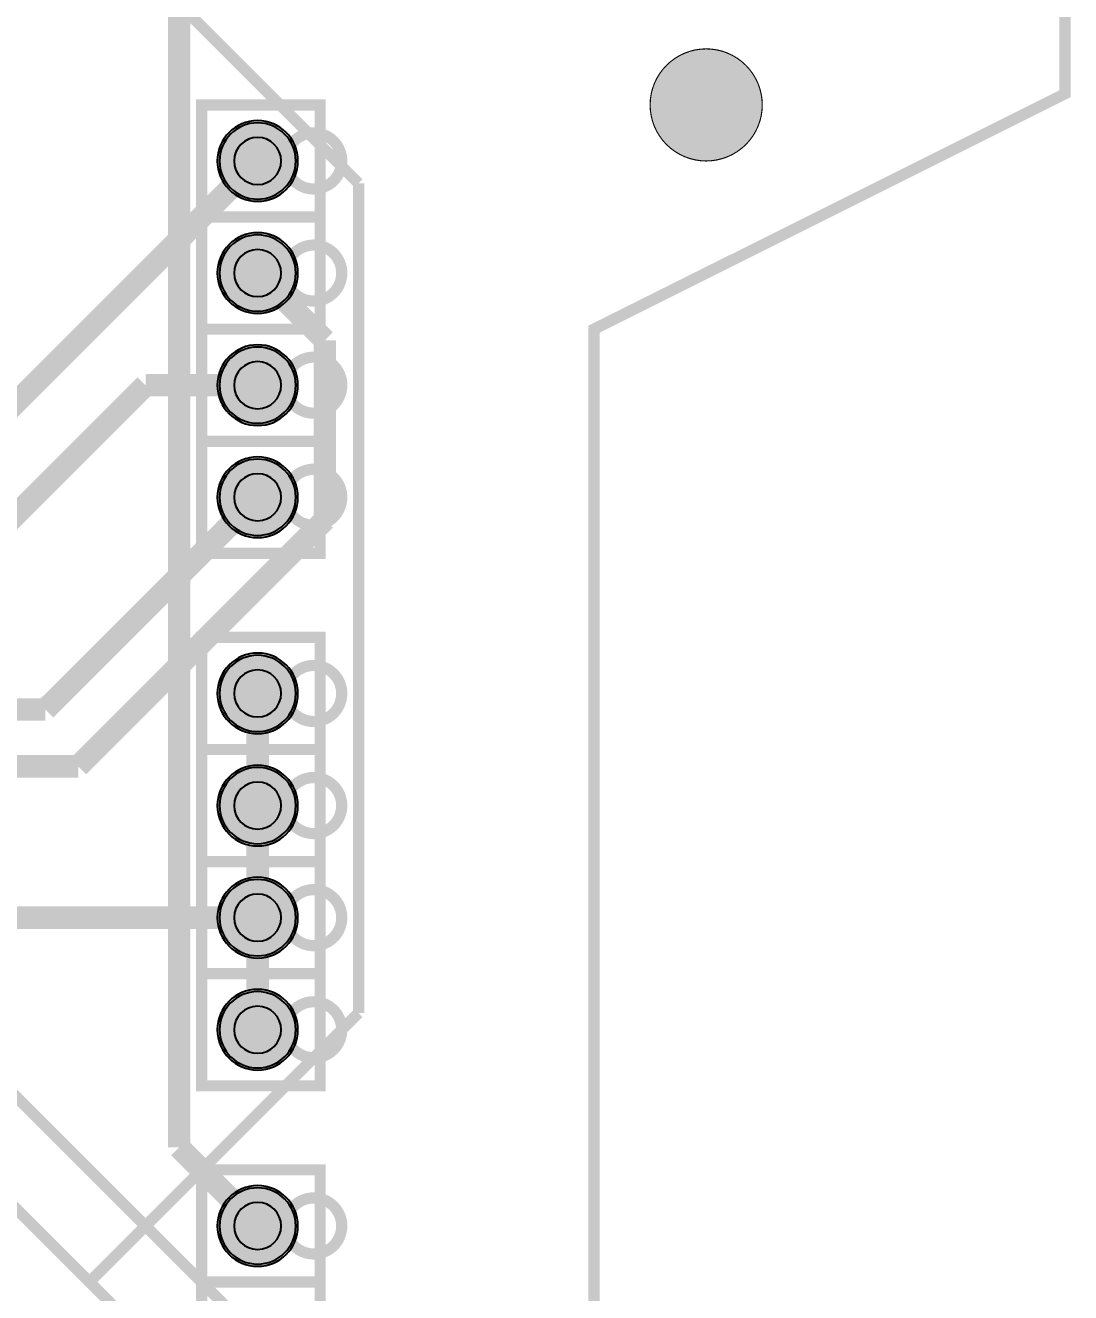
# Model space of a CAD drawing. Header units: millimetres. Extents: x -59 to 46, y -149 to -20.
# Drawn here: x 22.68 to 46.36, y -105.65 to -76.94 of the extents above; entities that cross this region are included whole.
import ezdxf

# ---------------------------------------------------------------- set-up
doc = ezdxf.new("R2010")
doc.units = ezdxf.units.MM
doc.header["$MEASUREMENT"] = 0
for name, color, linetype, true_color in [('Board-Outline-Layer', 7, 'Continuous', 0xff00ff), ('Bottom-Layer', 7, 'Continuous', 0x0000ff), ('Bottom-Paste-Mask-Layer', 7, 'Continuous', 0x800000), ('Bottom-Solder-Mask-Layer', 7, 'Continuous', 0xaa00ff), ('Hole-Layer', 7, 'Continuous', 0x222222), ('Multi-Layer', 7, 'Continuous', 0xc0c0c0), ('Top-Layer', 7, 'Continuous', 0xff0000), ('Top-Paste-Mask-Layer', 7, 'Continuous', 0x808080), ('Top-Silkscreen-Layer', 7, 'Continuous', 0xffcc00), ('Top-Solder-Mask-Layer', 7, 'Continuous', 0x800080)]:
    doc.layers.add(name, color=color, linetype=linetype, true_color=true_color)

msp = doc.modelspace()

# ---------------------------------------------------------------- hatches: boundary and pattern name
at = {"layer": 'Bottom-Layer'}
for points in [[(27.076, -80.01, 1), (28.804, -80.01, 1)], [(27.076, -82.55, 1), (28.804, -82.55, 1)], [(27.076, -85.09, 1), (28.804, -85.09, 1)], [(27.076, -87.63, 1), (28.804, -87.63, 1)], [(27.076, -92.075, 1), (28.804, -92.075, 1)], [(27.076, -94.615, 1), (28.804, -94.615, 1)], [(27.076, -97.155, 1), (28.804, -97.155, 1)], [(27.076, -99.695, 1), (28.804, -99.695, 1)], [(27.076, -104.14, 1), (28.804, -104.14, 1)]]:
    msp.add_hatch(color=256, dxfattribs=at).paths.add_polyline_path(points)
at = {"layer": 'Bottom-Paste-Mask-Layer'}
for points in [[(27.076, -80.01, 1), (28.804, -80.01, 1)], [(27.076, -82.55, 1), (28.804, -82.55, 1)], [(27.076, -85.09, 1), (28.804, -85.09, 1)], [(27.076, -87.63, 1), (28.804, -87.63, 1)], [(27.076, -92.075, 1), (28.804, -92.075, 1)], [(27.076, -94.615, 1), (28.804, -94.615, 1)], [(27.076, -97.155, 1), (28.804, -97.155, 1)], [(27.076, -99.695, 1), (28.804, -99.695, 1)], [(27.076, -104.14, 1), (28.804, -104.14, 1)]]:
    msp.add_hatch(color=256, dxfattribs=at).paths.add_polyline_path(points)
at = {"layer": 'Bottom-Solder-Mask-Layer'}
for points in [[(27.026, -80.01, 1), (28.854, -80.01, 1)], [(27.026, -82.55, 1), (28.854, -82.55, 1)], [(27.026, -85.09, 1), (28.854, -85.09, 1)], [(27.026, -87.63, 1), (28.854, -87.63, 1)], [(27.026, -92.075, 1), (28.854, -92.075, 1)], [(27.026, -94.615, 1), (28.854, -94.615, 1)], [(27.026, -97.155, 1), (28.854, -97.155, 1)], [(27.026, -99.695, 1), (28.854, -99.695, 1)], [(27.026, -104.14, 1), (28.854, -104.14, 1)]]:
    msp.add_hatch(color=256, dxfattribs=at).paths.add_polyline_path(points)
at = {"layer": 'Hole-Layer'}
for points in [[(27.407, -80.01, 1), (28.473, -80.01, 1)], [(27.407, -82.55, 1), (28.473, -82.55, 1)], [(27.407, -85.09, 1), (28.473, -85.09, 1)], [(27.407, -87.63, 1), (28.473, -87.63, 1)], [(27.407, -92.075, 1), (28.473, -92.075, 1)], [(27.407, -94.615, 1), (28.473, -94.615, 1)], [(27.407, -97.155, 1), (28.473, -97.155, 1)], [(27.407, -99.695, 1), (28.473, -99.695, 1)], [(27.407, -104.14, 1), (28.473, -104.14, 1)]]:
    msp.add_hatch(color=256, dxfattribs=at).paths.add_polyline_path(points)
at = {"layer": 'Multi-Layer'}
for points in [[(36.83, -78.74, 1), (39.37, -78.74, 1)], [(27.076, -80.01, 1), (28.804, -80.01, 1)], [(27.076, -80.01, 1), (28.804, -80.01, 1)], [(27.076, -80.01, 1), (28.804, -80.01, 1)], [(27.076, -82.55, 1), (28.804, -82.55, 1)], [(27.076, -82.55, 1), (28.804, -82.55, 1)], [(27.076, -82.55, 1), (28.804, -82.55, 1)], [(27.076, -85.09, 1), (28.804, -85.09, 1)], [(27.076, -85.09, 1), (28.804, -85.09, 1)], [(27.076, -85.09, 1), (28.804, -85.09, 1)], [(27.076, -87.63, 1), (28.804, -87.63, 1)], [(27.076, -87.63, 1), (28.804, -87.63, 1)], [(27.076, -87.63, 1), (28.804, -87.63, 1)], [(27.076, -92.075, 1), (28.804, -92.075, 1)], [(27.076, -92.075, 1), (28.804, -92.075, 1)], [(27.076, -92.075, 1), (28.804, -92.075, 1)], [(27.076, -94.615, 1), (28.804, -94.615, 1)], [(27.076, -94.615, 1), (28.804, -94.615, 1)], [(27.076, -94.615, 1), (28.804, -94.615, 1)], [(27.076, -97.155, 1), (28.804, -97.155, 1)], [(27.076, -97.155, 1), (28.804, -97.155, 1)], [(27.076, -97.155, 1), (28.804, -97.155, 1)], [(27.076, -99.695, 1), (28.804, -99.695, 1)], [(27.076, -99.695, 1), (28.804, -99.695, 1)], [(27.076, -99.695, 1), (28.804, -99.695, 1)], [(27.076, -104.14, 1), (28.804, -104.14, 1)], [(27.076, -104.14, 1), (28.804, -104.14, 1)], [(27.076, -104.14, 1), (28.804, -104.14, 1)]]:
    msp.add_hatch(color=256, dxfattribs=at).paths.add_polyline_path(points)
at = {"layer": 'Top-Layer'}
for points in [[(27.076, -80.01, 1), (28.804, -80.01, 1)], [(27.076, -82.55, 1), (28.804, -82.55, 1)], [(27.076, -85.09, 1), (28.804, -85.09, 1)], [(27.076, -87.63, 1), (28.804, -87.63, 1)], [(27.076, -92.075, 1), (28.804, -92.075, 1)], [(27.076, -94.615, 1), (28.804, -94.615, 1)], [(27.076, -97.155, 1), (28.804, -97.155, 1)], [(27.076, -99.695, 1), (28.804, -99.695, 1)], [(27.076, -104.14, 1), (28.804, -104.14, 1)]]:
    msp.add_hatch(color=256, dxfattribs=at).paths.add_polyline_path(points)
at = {"layer": 'Top-Paste-Mask-Layer'}
for points in [[(27.076, -80.01, 1), (28.804, -80.01, 1)], [(27.076, -82.55, 1), (28.804, -82.55, 1)], [(27.076, -85.09, 1), (28.804, -85.09, 1)], [(27.076, -87.63, 1), (28.804, -87.63, 1)], [(27.076, -92.075, 1), (28.804, -92.075, 1)], [(27.076, -94.615, 1), (28.804, -94.615, 1)], [(27.076, -97.155, 1), (28.804, -97.155, 1)], [(27.076, -99.695, 1), (28.804, -99.695, 1)], [(27.076, -104.14, 1), (28.804, -104.14, 1)]]:
    msp.add_hatch(color=256, dxfattribs=at).paths.add_polyline_path(points)
at = {"layer": 'Top-Solder-Mask-Layer'}
for points in [[(27.026, -80.01, 1), (28.854, -80.01, 1)], [(27.026, -82.55, 1), (28.854, -82.55, 1)], [(27.026, -85.09, 1), (28.854, -85.09, 1)], [(27.026, -87.63, 1), (28.854, -87.63, 1)], [(27.026, -92.075, 1), (28.854, -92.075, 1)], [(27.026, -94.615, 1), (28.854, -94.615, 1)], [(27.026, -97.155, 1), (28.854, -97.155, 1)], [(27.026, -99.695, 1), (28.854, -99.695, 1)], [(27.026, -104.14, 1), (28.854, -104.14, 1)]]:
    msp.add_hatch(color=256, dxfattribs=at).paths.add_polyline_path(points)

# ---------------------------------------------------------------- linework, layer by layer
at = {"layer": 'Board-Outline-Layer', "const_width": 0.254}
msp.add_lwpolyline([(35.56, -83.82), (35.56, -109.22), (33.02, -111.76), (-55.88, -111.76), (-58.42, -109.22), (-58.42, -25.4), (-53.34, -20.32), (38.1, -20.32), (46.228, -28.448), (46.228, -78.486)], close=True, dxfattribs=at)
at = {"layer": 'Bottom-Layer'}
for points, const_width in [([(26.162, -76.454), (26.162, -102.362)], 0.508), ([(27.94, -106.68), (6.35, -85.09)], 0.254), ([(27.94, -94.615), (27.94, -92.075)], 0.508), ([(27.94, -97.155), (27.94, -94.615)], 0.508), ([(27.94, -97.155), (27.94, -99.695)], 0.508), ([(26.162, -102.362), (27.94, -104.14)], 0.508)]:
    msp.add_lwpolyline(points, dxfattribs=dict(at, const_width=const_width))
for points in [[(27.076, -80.01, 1), (28.804, -80.01, 1)], [(27.076, -82.55, 1), (28.804, -82.55, 1)], [(27.076, -85.09, 1), (28.804, -85.09, 1)], [(27.076, -87.63, 1), (28.804, -87.63, 1)], [(27.076, -92.075, 1), (28.804, -92.075, 1)], [(27.076, -94.615, 1), (28.804, -94.615, 1)], [(27.076, -97.155, 1), (28.804, -97.155, 1)], [(27.076, -99.695, 1), (28.804, -99.695, 1)], [(27.076, -104.14, 1), (28.804, -104.14, 1)]]:
    msp.add_lwpolyline(points, format="xyb", close=True, dxfattribs=at)
at = {"layer": 'Bottom-Paste-Mask-Layer'}
for points in [[(27.076, -80.01, 1), (28.804, -80.01, 1)], [(27.076, -82.55, 1), (28.804, -82.55, 1)], [(27.076, -85.09, 1), (28.804, -85.09, 1)], [(27.076, -87.63, 1), (28.804, -87.63, 1)], [(27.076, -92.075, 1), (28.804, -92.075, 1)], [(27.076, -94.615, 1), (28.804, -94.615, 1)], [(27.076, -97.155, 1), (28.804, -97.155, 1)], [(27.076, -99.695, 1), (28.804, -99.695, 1)], [(27.076, -104.14, 1), (28.804, -104.14, 1)]]:
    msp.add_lwpolyline(points, format="xyb", close=True, dxfattribs=at)
at = {"layer": 'Bottom-Solder-Mask-Layer'}
for points in [[(27.026, -80.01, 1), (28.854, -80.01), (28.854, -80.01, 1), (27.026, -80.01)], [(27.026, -82.55, 1), (28.854, -82.55), (28.854, -82.55, 1), (27.026, -82.55)], [(27.026, -85.09, 1), (28.854, -85.09), (28.854, -85.09, 1), (27.026, -85.09)], [(27.026, -87.63, 1), (28.854, -87.63), (28.854, -87.63, 1), (27.026, -87.63)], [(27.026, -92.075, 1), (28.854, -92.075), (28.854, -92.075, 1), (27.026, -92.075)], [(27.026, -94.615, 1), (28.854, -94.615), (28.854, -94.615, 1), (27.026, -94.615)], [(27.026, -97.155, 1), (28.854, -97.155), (28.854, -97.155, 1), (27.026, -97.155)], [(27.026, -99.695, 1), (28.854, -99.695), (28.854, -99.695, 1), (27.026, -99.695)], [(27.026, -104.14, 1), (28.854, -104.14), (28.854, -104.14, 1), (27.026, -104.14)]]:
    msp.add_lwpolyline(points, format="xyb", dxfattribs=at)
at = {"layer": 'Hole-Layer'}
for points in [[(27.407, -80.01, 1), (28.473, -80.01), (28.473, -80.01, 1), (27.407, -80.01)], [(27.407, -82.55, 1), (28.473, -82.55), (28.473, -82.55, 1), (27.407, -82.55)], [(27.407, -85.09, 1), (28.473, -85.09), (28.473, -85.09, 1), (27.407, -85.09)], [(27.407, -87.63, 1), (28.473, -87.63), (28.473, -87.63, 1), (27.407, -87.63)], [(27.407, -92.075, 1), (28.473, -92.075), (28.473, -92.075, 1), (27.407, -92.075)], [(27.407, -94.615, 1), (28.473, -94.615), (28.473, -94.615, 1), (27.407, -94.615)], [(27.407, -97.155, 1), (28.473, -97.155), (28.473, -97.155, 1), (27.407, -97.155)], [(27.407, -99.695, 1), (28.473, -99.695), (28.473, -99.695, 1), (27.407, -99.695)], [(27.407, -104.14, 1), (28.473, -104.14), (28.473, -104.14, 1), (27.407, -104.14)]]:
    msp.add_lwpolyline(points, format="xyb", dxfattribs=at)
at = {"layer": 'Multi-Layer', "const_width": 0.0254}
msp.add_lwpolyline([(36.83, -78.74, 1), (39.37, -78.74, 1)], format="xyb", close=True, dxfattribs=at)
at = {"layer": 'Multi-Layer'}
for points in [[(27.076, -80.01, 1), (28.804, -80.01, 1)], [(27.076, -80.01, 1), (28.804, -80.01, 1)], [(27.076, -80.01, 1), (28.804, -80.01, 1)], [(27.076, -82.55, 1), (28.804, -82.55, 1)], [(27.076, -82.55, 1), (28.804, -82.55, 1)], [(27.076, -82.55, 1), (28.804, -82.55, 1)], [(27.076, -85.09, 1), (28.804, -85.09, 1)], [(27.076, -85.09, 1), (28.804, -85.09, 1)], [(27.076, -85.09, 1), (28.804, -85.09, 1)], [(27.076, -87.63, 1), (28.804, -87.63, 1)], [(27.076, -87.63, 1), (28.804, -87.63, 1)], [(27.076, -87.63, 1), (28.804, -87.63, 1)], [(27.076, -92.075, 1), (28.804, -92.075, 1)], [(27.076, -92.075, 1), (28.804, -92.075, 1)], [(27.076, -92.075, 1), (28.804, -92.075, 1)], [(27.076, -94.615, 1), (28.804, -94.615, 1)], [(27.076, -94.615, 1), (28.804, -94.615, 1)], [(27.076, -94.615, 1), (28.804, -94.615, 1)], [(27.076, -97.155, 1), (28.804, -97.155, 1)], [(27.076, -97.155, 1), (28.804, -97.155, 1)], [(27.076, -97.155, 1), (28.804, -97.155, 1)], [(27.076, -99.695, 1), (28.804, -99.695, 1)], [(27.076, -99.695, 1), (28.804, -99.695, 1)], [(27.076, -99.695, 1), (28.804, -99.695, 1)], [(27.076, -104.14, 1), (28.804, -104.14, 1)], [(27.076, -104.14, 1), (28.804, -104.14, 1)], [(27.076, -104.14, 1), (28.804, -104.14, 1)]]:
    msp.add_lwpolyline(points, format="xyb", close=True, dxfattribs=at)
at = {"layer": 'Top-Layer'}
for points, const_width in [([(30.226, -80.518), (25.908, -76.2)], 0.254), ([(27.94, -80.01), (17.78, -90.17)], 0.508), ([(30.226, -99.314), (30.226, -80.518)], 0.254), ([(27.94, -82.55), (29.464, -84.074)], 0.508), ([(29.464, -84.074), (29.464, -88.138)], 0.508), ([(25.4, -85.09), (19.304, -91.186)], 0.508), ([(27.94, -85.09), (25.4, -85.09)], 0.508), ([(27.94, -87.63), (23.132, -92.438)], 0.508), ([(29.464, -88.138), (23.876, -93.726)], 0.508), ([(23.132, -92.438), (18.288, -92.438)], 0.508), ([(23.876, -93.726), (6.876, -93.726)], 0.508), ([(27.94, -97.155), (19.449, -97.155)], 0.508), ([(24.13, -105.41), (30.226, -99.314)], 0.254), ([(24.13, -105.41), (18.796, -100.076)], 0.254), ([(27.94, -109.22), (24.13, -105.41)], 0.254)]:
    msp.add_lwpolyline(points, dxfattribs=dict(at, const_width=const_width))
for points in [[(27.076, -80.01, 1), (28.804, -80.01, 1)], [(27.076, -82.55, 1), (28.804, -82.55, 1)], [(27.076, -85.09, 1), (28.804, -85.09, 1)], [(27.076, -87.63, 1), (28.804, -87.63, 1)], [(27.076, -92.075, 1), (28.804, -92.075, 1)], [(27.076, -94.615, 1), (28.804, -94.615, 1)], [(27.076, -97.155, 1), (28.804, -97.155, 1)], [(27.076, -99.695, 1), (28.804, -99.695, 1)], [(27.076, -104.14, 1), (28.804, -104.14, 1)]]:
    msp.add_lwpolyline(points, format="xyb", close=True, dxfattribs=at)
at = {"layer": 'Top-Paste-Mask-Layer'}
for points in [[(27.076, -80.01, 1), (28.804, -80.01, 1)], [(27.076, -82.55, 1), (28.804, -82.55, 1)], [(27.076, -85.09, 1), (28.804, -85.09, 1)], [(27.076, -87.63, 1), (28.804, -87.63, 1)], [(27.076, -92.075, 1), (28.804, -92.075, 1)], [(27.076, -94.615, 1), (28.804, -94.615, 1)], [(27.076, -97.155, 1), (28.804, -97.155, 1)], [(27.076, -99.695, 1), (28.804, -99.695, 1)], [(27.076, -104.14, 1), (28.804, -104.14, 1)]]:
    msp.add_lwpolyline(points, format="xyb", close=True, dxfattribs=at)
at = {"layer": 'Top-Silkscreen-Layer', "const_width": 0.254}
for points in [[(26.67, -78.74), (29.356, -78.74), (29.356, -81.28), (26.67, -81.28)], [(26.67, -78.74), (29.356, -78.74), (29.356, -81.28), (26.67, -81.28)], [(26.67, -81.28), (29.356, -81.28), (29.356, -83.82), (26.67, -83.82)], [(26.67, -81.28), (29.356, -81.28), (29.356, -83.82), (26.67, -83.82)], [(26.67, -83.82), (29.356, -83.82), (29.356, -86.36), (26.67, -86.36)], [(26.67, -83.82), (29.356, -83.82), (29.356, -86.36), (26.67, -86.36)], [(26.67, -86.36), (29.356, -86.36), (29.356, -88.9), (26.67, -88.9)], [(26.67, -86.36), (29.356, -86.36), (29.356, -88.9), (26.67, -88.9)], [(26.67, -90.805), (29.356, -90.805), (29.356, -93.345), (26.67, -93.345)], [(26.67, -90.805), (29.356, -90.805), (29.356, -93.345), (26.67, -93.345)], [(26.67, -93.345), (29.356, -93.345), (29.356, -95.885), (26.67, -95.885)], [(26.67, -93.345), (29.356, -93.345), (29.356, -95.885), (26.67, -95.885)], [(26.67, -95.885), (29.356, -95.885), (29.356, -98.425), (26.67, -98.425)], [(26.67, -95.885), (29.356, -95.885), (29.356, -98.425), (26.67, -98.425)], [(26.67, -98.425), (29.356, -98.425), (29.356, -100.965), (26.67, -100.965)], [(26.67, -98.425), (29.356, -98.425), (29.356, -100.965), (26.67, -100.965)], [(26.67, -102.87), (29.356, -102.87), (29.356, -105.41), (26.67, -105.41)], [(26.67, -102.87), (29.356, -102.87), (29.356, -105.41), (26.67, -105.41)], [(26.67, -105.41), (29.356, -105.41), (29.356, -107.95), (26.67, -107.95)], [(26.67, -105.41), (29.356, -105.41), (29.356, -107.95), (26.67, -107.95)]]:
    msp.add_lwpolyline(points, close=True, dxfattribs=at)
for points in [[(28.575, -80.01, 1), (29.845, -80.01, 1)], [(28.575, -80.01, 1), (29.845, -80.01, 1)], [(28.575, -82.55, 1), (29.845, -82.55, 1)], [(28.575, -82.55, 1), (29.845, -82.55, 1)], [(28.575, -85.09, 1), (29.845, -85.09, 1)], [(28.575, -85.09, 1), (29.845, -85.09, 1)], [(28.575, -87.63, 1), (29.845, -87.63, 1)], [(28.575, -87.63, 1), (29.845, -87.63, 1)], [(28.575, -92.075, 1), (29.845, -92.075, 1)], [(28.575, -92.075, 1), (29.845, -92.075, 1)], [(28.575, -94.615, 1), (29.845, -94.615, 1)], [(28.575, -94.615, 1), (29.845, -94.615, 1)], [(28.575, -97.155, 1), (29.845, -97.155, 1)], [(28.575, -97.155, 1), (29.845, -97.155, 1)], [(28.575, -99.695, 1), (29.845, -99.695, 1)], [(28.575, -99.695, 1), (29.845, -99.695, 1)], [(28.575, -104.14, 1), (29.845, -104.14, 1)], [(28.575, -104.14, 1), (29.845, -104.14, 1)]]:
    msp.add_lwpolyline(points, format="xyb", close=True, dxfattribs=at)
at = {"layer": 'Top-Solder-Mask-Layer'}
for points in [[(27.026, -80.01, 1), (28.854, -80.01), (28.854, -80.01, 1), (27.026, -80.01)], [(27.026, -82.55, 1), (28.854, -82.55), (28.854, -82.55, 1), (27.026, -82.55)], [(27.026, -85.09, 1), (28.854, -85.09), (28.854, -85.09, 1), (27.026, -85.09)], [(27.026, -87.63, 1), (28.854, -87.63), (28.854, -87.63, 1), (27.026, -87.63)], [(27.026, -92.075, 1), (28.854, -92.075), (28.854, -92.075, 1), (27.026, -92.075)], [(27.026, -94.615, 1), (28.854, -94.615), (28.854, -94.615, 1), (27.026, -94.615)], [(27.026, -97.155, 1), (28.854, -97.155), (28.854, -97.155, 1), (27.026, -97.155)], [(27.026, -99.695, 1), (28.854, -99.695), (28.854, -99.695, 1), (27.026, -99.695)], [(27.026, -104.14, 1), (28.854, -104.14), (28.854, -104.14, 1), (27.026, -104.14)]]:
    msp.add_lwpolyline(points, format="xyb", dxfattribs=at)

doc.saveas('drawing.dxf')
